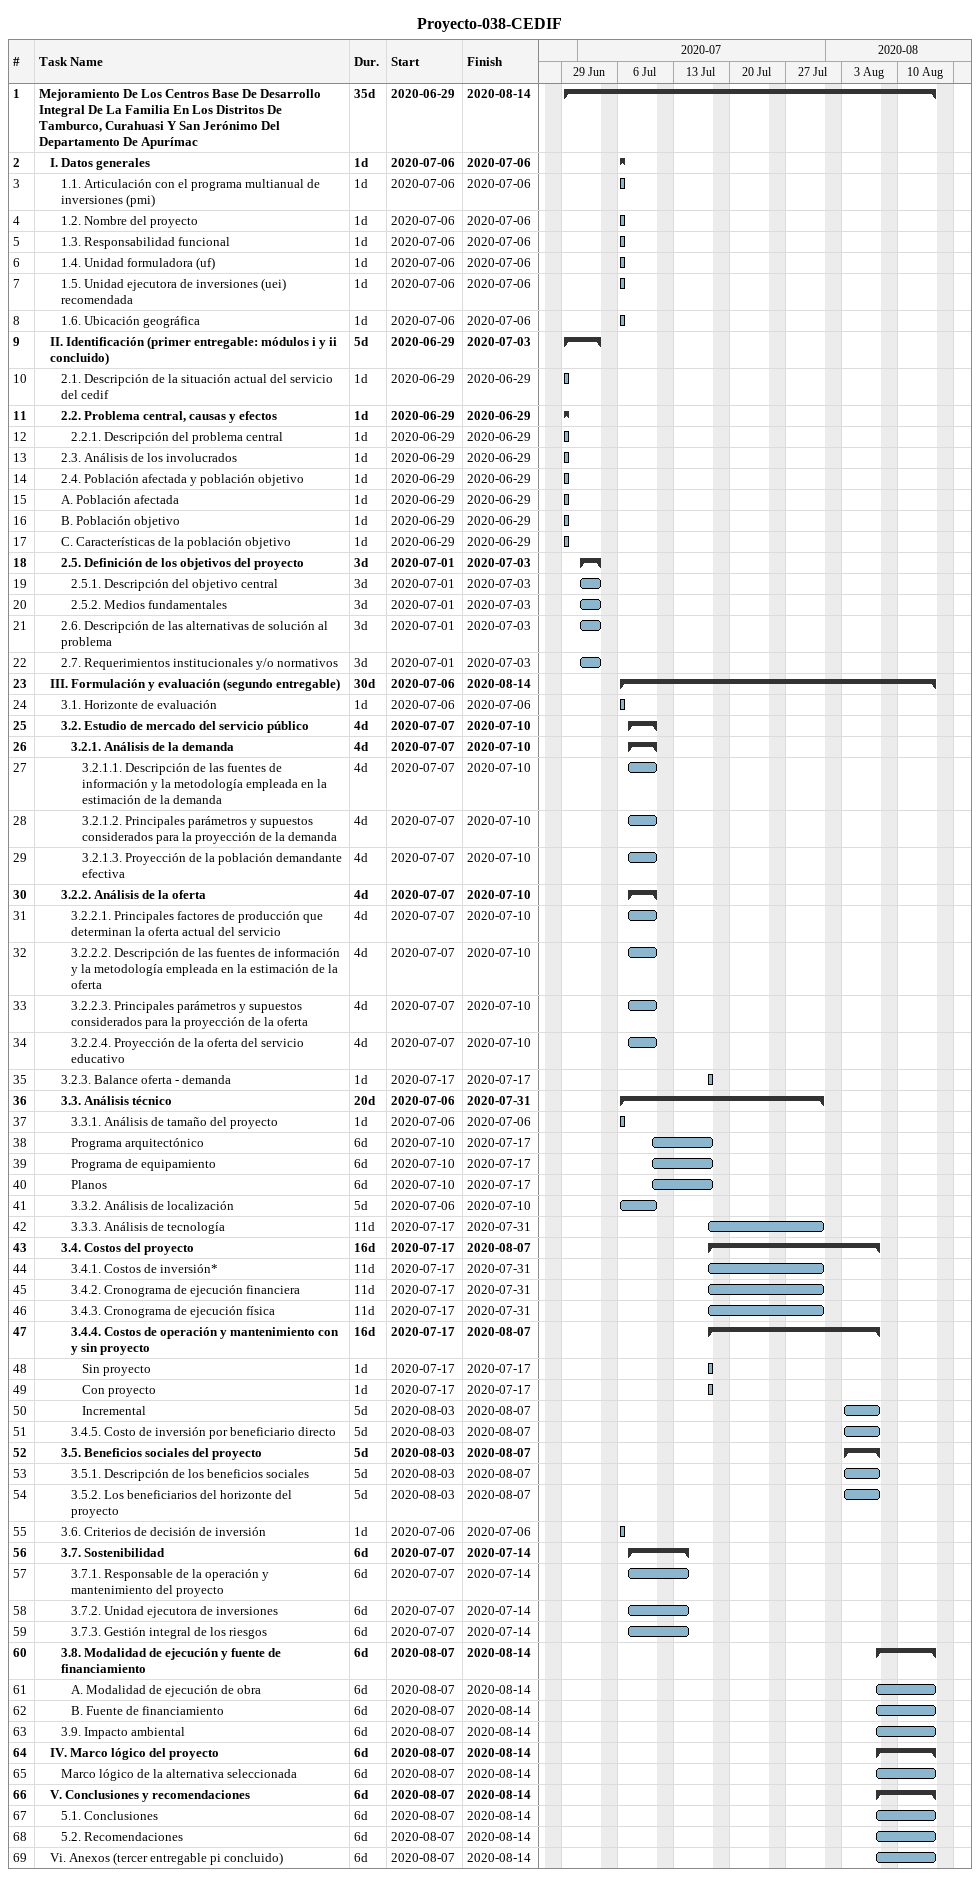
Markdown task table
Proyecto-038-CEDIF

| ID | Level | Task | Duration | Start | Finish |
|---|---|---|---|---|---|
| 1 | 1 | **Mejoramiento De Los Centros Base De Desarrollo Integral De La Familia En Los Distritos De Tamburco, Curahuasi Y San Jerónimo Del Departamento De Apurímac** | 35d | 2020-06-29 | 2020-08-14 |
| 2 | 2 | **I. Datos generales** | 1d | 2020-07-06 | 2020-07-06 |
| 3 | 3 | 1.1. Articulación con el programa multianual de inversiones (pmi) | 1d | 2020-07-06 | 2020-07-06 |
| 4 | 3 | 1.2. Nombre del proyecto | 1d | 2020-07-06 | 2020-07-06 |
| 5 | 3 | 1.3. Responsabilidad funcional | 1d | 2020-07-06 | 2020-07-06 |
| 6 | 3 | 1.4. Unidad formuladora (uf) | 1d | 2020-07-06 | 2020-07-06 |
| 7 | 3 | 1.5. Unidad ejecutora de inversiones (uei) recomendada | 1d | 2020-07-06 | 2020-07-06 |
| 8 | 3 | 1.6. Ubicación geográfica | 1d | 2020-07-06 | 2020-07-06 |
| 9 | 2 | **II. Identificación (primer entregable: módulos i y ii concluido)** | 5d | 2020-06-29 | 2020-07-03 |
| 10 | 3 | 2.1. Descripción de la situación actual del servicio del cedif | 1d | 2020-06-29 | 2020-06-29 |
| 11 | 3 | **2.2. Problema central, causas y efectos** | 1d | 2020-06-29 | 2020-06-29 |
| 12 | 4 | 2.2.1. Descripción del problema central | 1d | 2020-06-29 | 2020-06-29 |
| 13 | 3 | 2.3. Análisis de los involucrados | 1d | 2020-06-29 | 2020-06-29 |
| 14 | 3 | 2.4. Población afectada y población objetivo | 1d | 2020-06-29 | 2020-06-29 |
| 15 | 3 | A. Población afectada | 1d | 2020-06-29 | 2020-06-29 |
| 16 | 3 | B. Población objetivo | 1d | 2020-06-29 | 2020-06-29 |
| 17 | 3 | C. Características de la población objetivo | 1d | 2020-06-29 | 2020-06-29 |
| 18 | 3 | **2.5. Definición de los objetivos del proyecto** | 3d | 2020-07-01 | 2020-07-03 |
| 19 | 4 | 2.5.1. Descripción del objetivo central | 3d | 2020-07-01 | 2020-07-03 |
| 20 | 4 | 2.5.2. Medios fundamentales | 3d | 2020-07-01 | 2020-07-03 |
| 21 | 3 | 2.6. Descripción de las alternativas de solución al problema | 3d | 2020-07-01 | 2020-07-03 |
| 22 | 3 | 2.7. Requerimientos institucionales y/o normativos | 3d | 2020-07-01 | 2020-07-03 |
| 23 | 2 | **III. Formulación y evaluación (segundo entregable)** | 30d | 2020-07-06 | 2020-08-14 |
| 24 | 3 | 3.1. Horizonte de evaluación | 1d | 2020-07-06 | 2020-07-06 |
| 25 | 3 | **3.2. Estudio de mercado del servicio público** | 4d | 2020-07-07 | 2020-07-10 |
| 26 | 4 | **3.2.1. Análisis de la demanda** | 4d | 2020-07-07 | 2020-07-10 |
| 27 | 5 | 3.2.1.1. Descripción de las fuentes de información y la metodología empleada en la estimación de la demanda | 4d | 2020-07-07 | 2020-07-10 |
| 28 | 5 | 3.2.1.2. Principales parámetros y supuestos considerados para la proyección de la demanda | 4d | 2020-07-07 | 2020-07-10 |
| 29 | 5 | 3.2.1.3. Proyección de la población demandante efectiva | 4d | 2020-07-07 | 2020-07-10 |
| 30 | 3 | **3.2.2. Análisis de la oferta** | 4d | 2020-07-07 | 2020-07-10 |
| 31 | 4 | 3.2.2.1. Principales factores de producción que determinan la oferta actual del servicio | 4d | 2020-07-07 | 2020-07-10 |
| 32 | 4 | 3.2.2.2. Descripción de las fuentes de información y la metodología empleada en la estimación de la oferta | 4d | 2020-07-07 | 2020-07-10 |
| 33 | 4 | 3.2.2.3. Principales parámetros y supuestos considerados para la proyección de la oferta | 4d | 2020-07-07 | 2020-07-10 |
| 34 | 4 | 3.2.2.4. Proyección de la oferta del servicio educativo | 4d | 2020-07-07 | 2020-07-10 |
| 35 | 3 | 3.2.3. Balance oferta - demanda | 1d | 2020-07-17 | 2020-07-17 |
| 36 | 3 | **3.3. Análisis técnico** | 20d | 2020-07-06 | 2020-07-31 |
| 37 | 4 | 3.3.1. Análisis de tamaño del proyecto | 1d | 2020-07-06 | 2020-07-06 |
| 38 | 4 | Programa arquitectónico | 6d | 2020-07-10 | 2020-07-17 |
| 39 | 4 | Programa de equipamiento | 6d | 2020-07-10 | 2020-07-17 |
| 40 | 4 | Planos | 6d | 2020-07-10 | 2020-07-17 |
| 41 | 4 | 3.3.2. Análisis de localización | 5d | 2020-07-06 | 2020-07-10 |
| 42 | 4 | 3.3.3. Análisis de tecnología | 11d | 2020-07-17 | 2020-07-31 |
| 43 | 3 | **3.4. Costos del proyecto** | 16d | 2020-07-17 | 2020-08-07 |
| 44 | 4 | 3.4.1. Costos de inversión* | 11d | 2020-07-17 | 2020-07-31 |
| 45 | 4 | 3.4.2. Cronograma de ejecución financiera | 11d | 2020-07-17 | 2020-07-31 |
| 46 | 4 | 3.4.3. Cronograma de ejecución física | 11d | 2020-07-17 | 2020-07-31 |
| 47 | 4 | **3.4.4. Costos de operación y mantenimiento con y sin proyecto** | 16d | 2020-07-17 | 2020-08-07 |
| 48 | 5 | Sin proyecto | 1d | 2020-07-17 | 2020-07-17 |
| 49 | 5 | Con proyecto | 1d | 2020-07-17 | 2020-07-17 |
| 50 | 5 | Incremental | 5d | 2020-08-03 | 2020-08-07 |
| 51 | 4 | 3.4.5. Costo de inversión por beneficiario directo | 5d | 2020-08-03 | 2020-08-07 |
| 52 | 3 | **3.5. Beneficios sociales del proyecto** | 5d | 2020-08-03 | 2020-08-07 |
| 53 | 4 | 3.5.1. Descripción de los beneficios sociales | 5d | 2020-08-03 | 2020-08-07 |
| 54 | 4 | 3.5.2. Los beneficiarios del horizonte del proyecto | 5d | 2020-08-03 | 2020-08-07 |
| 55 | 3 | 3.6. Criterios de decisión de inversión | 1d | 2020-07-06 | 2020-07-06 |
| 56 | 3 | **3.7. Sostenibilidad** | 6d | 2020-07-07 | 2020-07-14 |
| 57 | 4 | 3.7.1. Responsable de la operación y mantenimiento del proyecto | 6d | 2020-07-07 | 2020-07-14 |
| 58 | 4 | 3.7.2. Unidad ejecutora de inversiones | 6d | 2020-07-07 | 2020-07-14 |
| 59 | 4 | 3.7.3. Gestión integral de los riesgos | 6d | 2020-07-07 | 2020-07-14 |
| 60 | 3 | **3.8. Modalidad de ejecución y fuente de financiamiento** | 6d | 2020-08-07 | 2020-08-14 |
| 61 | 4 | A. Modalidad de ejecución de obra | 6d | 2020-08-07 | 2020-08-14 |
| 62 | 4 | B. Fuente de financiamiento | 6d | 2020-08-07 | 2020-08-14 |
| 63 | 3 | 3.9. Impacto ambiental | 6d | 2020-08-07 | 2020-08-14 |
| 64 | 2 | **IV. Marco lógico del proyecto** | 6d | 2020-08-07 | 2020-08-14 |
| 65 | 3 | Marco lógico de la alternativa seleccionada | 6d | 2020-08-07 | 2020-08-14 |
| 66 | 2 | **V. Conclusiones y recomendaciones** | 6d | 2020-08-07 | 2020-08-14 |
| 67 | 3 | 5.1. Conclusiones | 6d | 2020-08-07 | 2020-08-14 |
| 68 | 3 | 5.2. Recomendaciones | 6d | 2020-08-07 | 2020-08-14 |
| 69 | 2 | Vi. Anexos (tercer entregable pi concluido) | 6d | 2020-08-07 | 2020-08-14 |
